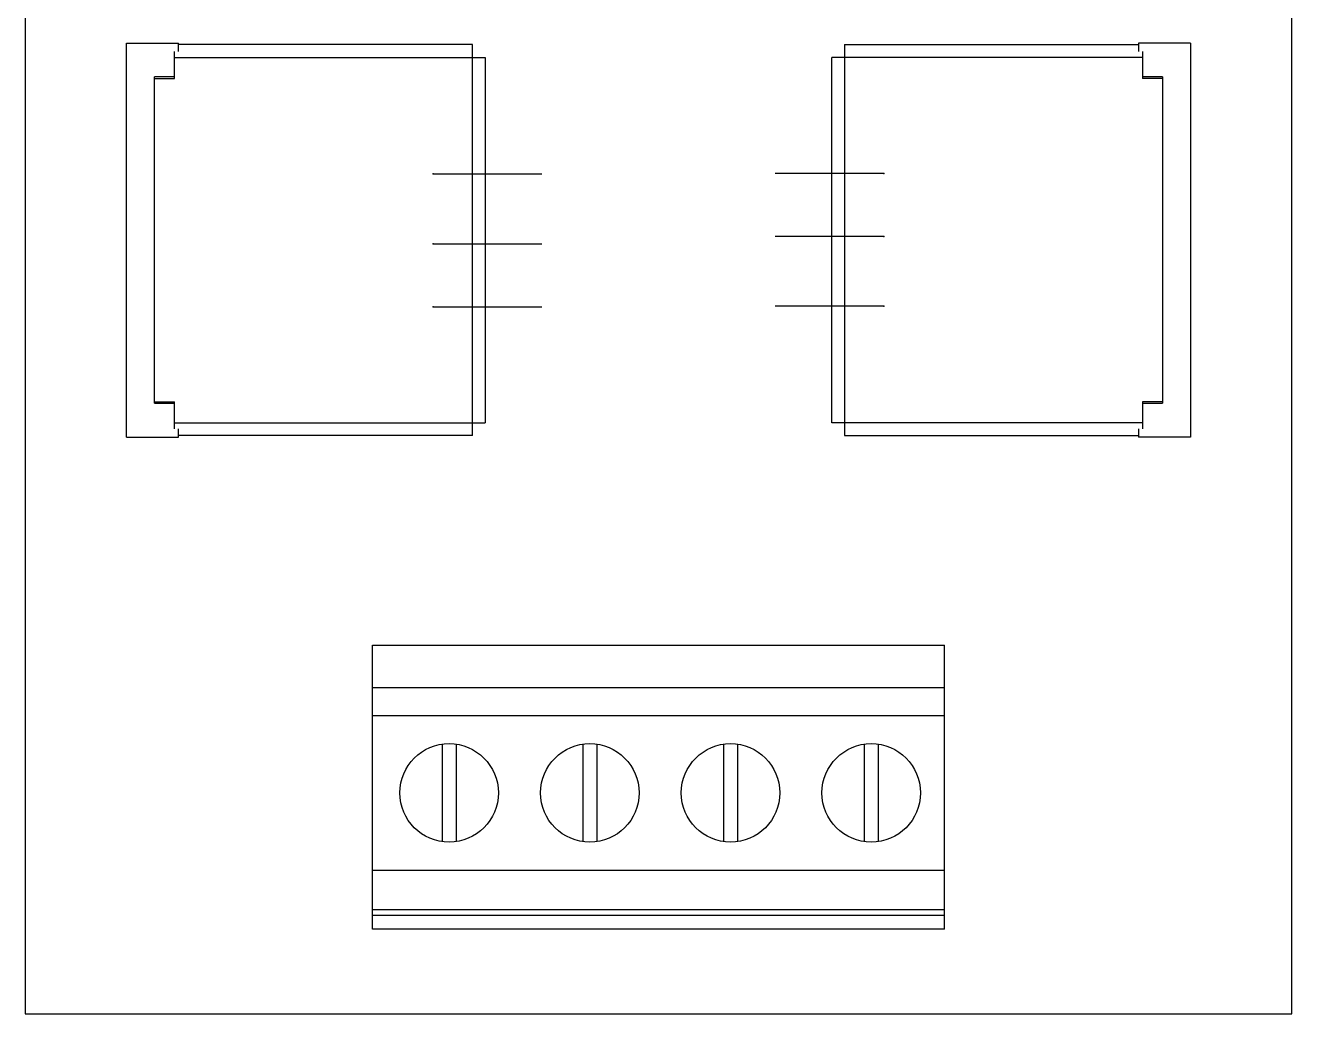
# Model space of a CAD drawing. Header units: millimetres. Extents: x 12.5 to 57.5, y -27.5 to 36.
# Drawn here: x 12.5 to 57.5, y -27.5 to 7.63 of the extents above; entities that cross this region are included whole.
import ezdxf

# ---------------------------------------------------------------- set-up
doc = ezdxf.new("R2010")
doc.units = ezdxf.units.MM
doc.header["$PDSIZE"] = -1

msp = doc.modelspace()

# ---------------------------------------------------------------- linework, layer by layer
at = {"color": 7, "linetype": 'Continuous', "lineweight": 25}
for p, q in [((12.5, 22.5), (12.5, -27.5)), ((57.5, -27.5), (57.5, 22.5)), ((16.095, -7), (16.095, 7)), ((16.095, 7), (17.945, 7)), ((17.945, 6.704), (17.945, 7)), ((28.395, 6.95), (17.945, 6.95)), ((28.395, 6.495), (28.395, 6.95)), ((41.605, 6.95), (41.605, 6.495)), ((41.605, 6.95), (52.055, 6.95)), ((52.055, 7), (52.055, 6.704)), ((53.905, 7), (52.055, 7)), ((53.905, 7), (53.905, -7)), ((17.795, 5.75), (17.795, 6.704)), ((17.795, 6.495), (28.845, 6.495)), ((28.394, -6.495), (28.394, 6.495)), ((28.845, 6.495), (28.845, -6.495)), ((41.155, -6.495), (41.155, 6.495)), ((52.205, 6.495), (41.155, 6.495)), ((41.606, 6.495), (41.606, -6.495)), ((52.205, 6.704), (52.205, 5.75)), ((17.095, -5.8), (17.095, 5.8)), ((17.795, 5.8), (17.095, 5.8)), ((17.095, 5.75), (17.795, 5.75)), ((52.905, 5.8), (52.205, 5.8)), ((52.905, 5.75), (52.205, 5.75)), ((52.905, 5.8), (52.905, -5.8)), ((17.095, -5.75), (17.795, -5.75)), ((17.095, -5.8), (17.795, -5.8)), ((17.795, -6.704), (17.795, -5.75)), ((52.905, -5.75), (52.205, -5.75)), ((52.205, -5.75), (52.205, -6.704)), ((52.205, -5.8), (52.905, -5.8)), ((17.795, -6.495), (28.845, -6.495)), ((17.945, -7), (17.945, -6.704)), ((28.395, -6.95), (28.395, -6.495)), ((52.205, -6.495), (41.155, -6.495)), ((41.605, -6.495), (41.605, -6.95)), ((52.055, -6.704), (52.055, -7)), ((16.095, -7), (17.945, -7)), ((28.395, -6.95), (17.945, -6.95)), ((41.605, -6.95), (52.055, -6.95)), ((53.905, -7), (52.055, -7)), ((24.84, -14.4), (45.16, -14.4)), ((24.84, -24.5), (24.84, -14.4)), ((45.16, -24.5), (45.16, -14.4)), ((24.84, -15.9), (45.16, -15.9)), ((24.84, -16.9), (45.16, -16.9)), ((27.31, -17.918), (27.31, -21.382)), ((27.81, -17.918), (27.81, -21.382)), ((32.31, -17.918), (32.31, -21.382)), ((32.81, -17.918), (32.81, -21.382)), ((37.31, -17.918), (37.31, -21.382)), ((37.81, -17.918), (37.81, -21.382)), ((42.31, -17.918), (42.31, -21.382)), ((42.81, -17.918), (42.81, -21.382)), ((24.84, -22.4), (45.16, -22.4)), ((24.84, -23.8), (45.16, -23.8)), ((24.84, -24), (45.16, -24)), ((45.16, -24.5), (24.84, -24.5)), ((12.5, -27.5), (57.5, -27.5))]:
    msp.add_line(p, q, dxfattribs=at)
at = {"color": 7, "linetype": 'Continuous'}
for p, q in [((26.993, 2.353), (30.86, 2.353)), ((43.007, 2.37), (39.14, 2.37)), ((43.007, 0.129), (39.14, 0.129)), ((26.993, -0.129), (30.86, -0.129)), ((26.993, -2.37), (30.86, -2.37)), ((43.007, -2.353), (39.14, -2.353))]:
    msp.add_line(p, q, dxfattribs=at)
at = {"color": 7, "linetype": 'Continuous', "lineweight": 25}
for centre in [(27.56, -19.65), (32.56, -19.65), (37.56, -19.65), (42.56, -19.65)]:
    msp.add_circle(centre, 1.75, dxfattribs=at)
at = {"color": 7, "linetype": 'Continuous'}
for p in [(26.993, 2.353), (43.007, 2.37), (43.007, 0.129), (26.993, -0.129), (26.993, -2.37), (43.007, -2.353)]:
    msp.add_point(p, dxfattribs=at)

doc.saveas('drawing.dxf')
